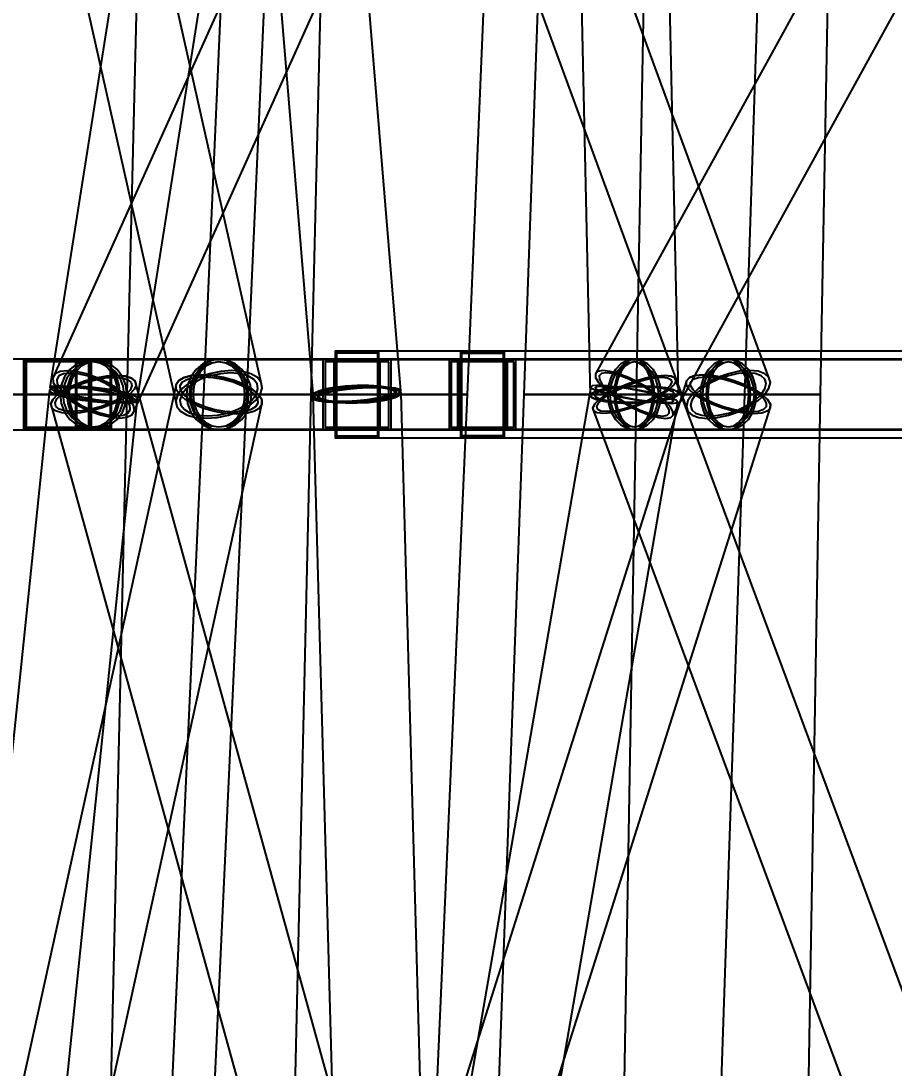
# Model space of a CAD drawing. Header units: millimetres. Extents: x -123812 to 252100, y -3000 to 639000.
# Drawn here: x -16868 to -11839, y 246119 to 252152 of the extents above; entities that cross this region are included whole.
import ezdxf

# ---------------------------------------------------------------- set-up
doc = ezdxf.new("R2010")
doc.units = ezdxf.units.MM
doc.layers.add('D-STR-DIM', color=7, linetype='Continuous', lineweight=13)
doc.layers.add('D-STR-STRC', color=7, linetype='Continuous', lineweight=25)
doc.styles.add('OpenSansCondensed-Light', font='OpenSansCondensed-Light.ttf')
doc.styles.add('TOWER_UNICODE', font='Arial Unicode.ttf')
doc.dimstyles.new('EZDXF', dxfattribs={"dimtxt": 0.25, "dimasz": 0.175, "dimexe": 0.375, "dimexo": 0.125, "dimgap": 0.1, "dimtad": 1, "dimlfac": 100, "dimzin": 12, "dimdsep": 46, "dimtxsty": 'OpenSansCondensed-Light', "dimblk": 'ARCHTICK', "dimcen": 2.5, "dimazin": 3, "dimtfac": 0.5, "dimtmove": 2, "dimatfit": 3})

# ---------------------------------------------------------------- blocks, each defined once
blk = doc.blocks.new('_ARCHTICK')
at = {"color": 0, "linetype": 'BYBLOCK', "const_width": 0.15}
blk.add_lwpolyline([(-0.5, -0.5), (0.5, 0.5)], dxfattribs=at)

msp = doc.modelspace()

# ---------------------------------------------------------------- linework, layer by layer
at = {"layer": 'D-STR-STRC'}
for points in [[(-17250.1, 274979.6), (-15185.6, 249979.6), (-15176.9, 249969.9), (-15151.6, 249962.3), (-15111.4, 249957.2), (-15059, 249955.1), (-14997.9, 249956), (-14932.4, 249959.9), (-14866.9, 249966.5), (-14805.8, 249975.5), (-14753.4, 249986.1), (-14713.2, 249997.6), (-14687.9, 250009.3), (-14679.2, 250020.4), (-16743.8, 275020.4)], [(-12754, 275039.1), (-16701.1, 250039.1), (-16692.6, 250030.2), (-16667.5, 250019.2), (-16627.6, 250006.9), (-16575.6, 249994.1), (-16515.1, 249981.7), (-16450.2, 249970.6), (-16385.2, 249961.5), (-16324.7, 249955), (-16272.7, 249951.6), (-16232.9, 249951.5), (-16207.8, 249954.6), (-16199.2, 249960.9), (-12252.1, 274960.9)], [(-14142.6, 274994.6), (-13589.3, 249994.6), (-13580.7, 249981.7), (-13555.3, 249970.1), (-13514.9, 249960.5), (-13462.3, 249953.6), (-13401.1, 249949.9), (-13335.4, 249949.5), (-13269.7, 249952.7), (-13208.4, 249959), (-13155.8, 249968.1), (-13115.5, 249979.4), (-13090.1, 249992.2), (-13081.4, 250005.4), (-13634.7, 275005.4)], [(-13312.3, 257596.5), (-16684.3, 250096.5), (-16681.6, 250068.2), (-16663.1, 250035.3), (-16630.1, 250000), (-16584.9, 249964.7), (-16530.4, 249931.8), (-16470.5, 249903.5), (-16409.2, 249881.8), (-16350.7, 249868.2), (-16299, 249863.5), (-16257.6, 249868.2), (-16229.3, 249881.8), (-16216, 249903.5), (-12844, 257403.5)], [(-15777.3, 257402.3), (-13026.6, 249902.3), (-13002.4, 249880.4), (-12964, 249866.6), (-12913.9, 249861.9), (-12855.6, 249866.6), (-12793, 249880.4), (-12730.5, 249902.3), (-12672.2, 249930.9), (-12622.2, 249964.2), (-12583.9, 250000), (-12559.8, 250035.8), (-12551.6, 250069.1), (-12559.9, 250097.7), (-15310.6, 257597.7)], [(-9437.3, 257619.4), (-13559.3, 250119.4), (-13558.1, 250097.5), (-13541.7, 250068.9), (-13511.3, 250035.7), (-13468.8, 250000), (-13417.3, 249964.3), (-13360.2, 249931.1), (-13301.4, 249902.5), (-13244.9, 249880.6), (-13194.6, 249866.9), (-13153.8, 249862.2), (-13125.5, 249866.9), (-13111.4, 249880.6), (-8989.4, 257380.6)], [(-17656.6, 257431.3), (-15970.8, 249931.3), (-15948.4, 249902.8), (-15911, 249881), (-15861, 249867.2), (-15802, 249862.6), (-15737.8, 249867.2), (-15673, 249881), (-15611.8, 249902.8), (-15558.5, 249931.3), (-15516.8, 249964.4), (-15489.3, 250000), (-15478.1, 250035.6), (-15483.9, 250068.7), (-17169.7, 257568.7)], [(-18000.3, 249796.8), (-16450.2, 249796.8), (-16400.5, 249803.7), (-16354.1, 249824), (-16314.3, 249856.3), (-16283.8, 249898.4), (-16264.6, 249947.4), (-16258.1, 250000), (-16264.6, 250052.6), (-16283.8, 250101.6), (-16314.3, 250143.7), (-16354.1, 250176), (-16400.5, 250196.3), (-16450.2, 250203.2), (-18000.3, 250203.2)], [(-17638.9, 249796.8), (-15727.3, 249796.8), (-15679, 249803.7), (-15633.9, 249824), (-15595.1, 249856.3), (-15565.4, 249898.4), (-15546.7, 249947.4), (-15540.4, 250000), (-15546.7, 250052.6), (-15565.4, 250101.6), (-15595.1, 250143.7), (-15633.9, 250176), (-15679, 250196.3), (-15727.3, 250203.2), (-17638.9, 250203.2)], [(-9385.7, 250203.2), (-13335.4, 250203.2), (-13365.5, 250196.3), (-13393.5, 250176), (-13417.5, 250143.7), (-13436, 250101.6), (-13447.6, 250052.6), (-13451.6, 250000), (-13447.6, 249947.4), (-13436, 249898.4), (-13417.5, 249856.3), (-13393.5, 249824), (-13365.5, 249803.7), (-13335.4, 249796.8), (-9385.7, 249796.8)], [(-9024.3, 250203.2), (-12793.3, 250203.2), (-12826.5, 250196.3), (-12857.4, 250176), (-12883.9, 250143.7), (-12904.3, 250101.6), (-12917.1, 250052.6), (-12921.5, 250000), (-12917.1, 249947.4), (-12904.3, 249898.4), (-12883.9, 249856.3), (-12857.4, 249824), (-12826.5, 249803.7), (-12793.3, 249796.8), (-9024.3, 249796.8)], [(-17681.6, 239943.4), (-15479.8, 249943.4), (-15481.3, 249970.7), (-15499.6, 250000), (-15533.4, 250029.3), (-15580.5, 250056.6), (-15637.5, 250080), (-15700.7, 250098), (-15765.7, 250109.3), (-15828, 250113.1), (-15883.6, 250109.3), (-15928.4, 250098), (-15959.6, 250080), (-15974.9, 250056.6), (-18176.8, 240056.6)], [(-13447.5, 240077), (-16209.7, 250077), (-16231.2, 250094.3), (-16267.7, 250105.2), (-16316.6, 250108.9), (-16374.6, 250105.2), (-16437.8, 250094.3), (-16501.8, 250077), (-16562.2, 250054.4), (-16615.1, 250028.2), (-16656.7, 250000), (-16684.2, 249971.8), (-16695.8, 249945.6), (-16690.7, 249923), (-13928.5, 239923)], [(-15717.6, 239920.7), (-12552.1, 249920.7), (-12551.5, 249943.9), (-12567.5, 249971), (-12598.8, 250000), (-12643.4, 250029), (-12698.1, 250056.1), (-12759.4, 250079.3), (-12823, 250097.1), (-12884.5, 250108.3), (-12939.9, 250112.1), (-12985.2, 250108.3), (-13017.5, 250097.1), (-13034.4, 250079.3), (-16199.9, 240079.3)], [(-9386.5, 240095), (-13101.3, 250095), (-13122.2, 250106), (-13157.7, 250109.7), (-13205.2, 250106), (-13261.6, 250095), (-13323.1, 250077.6), (-13385.3, 250054.9), (-13444.2, 250028.4), (-13495.7, 250000), (-13536.2, 249971.6), (-13563, 249945.1), (-13574.4, 249922.4), (-13569.4, 249905), (-9854.6, 239905)], [(-18782.8, 224974.5), (-16197.5, 249974.5), (-16206.1, 249985.9), (-16231.3, 249998.2), (-16271.5, 250010.7), (-16323.8, 250022.4), (-16384.8, 250032.6), (-16450.2, 250040.6), (-16515.6, 250045.8), (-16576.5, 250047.9), (-16628.8, 250046.7), (-16669, 250042.3), (-16694.2, 250035.1), (-16702.9, 250025.5), (-19288.1, 225025.5)], [(-17415.5, 224957.2), (-13085.1, 249957.2), (-13093.6, 249966.2), (-13118.6, 249977.5), (-13158.4, 249990.3), (-13210.2, 250003.8), (-13270.6, 250017.1), (-13335.4, 250029.1), (-13400.2, 250039.2), (-13460.5, 250046.6), (-13512.4, 250050.9), (-13552.2, 250051.6), (-13577.2, 250048.9), (-13585.7, 250042.8), (-17916.2, 225042.8)], [(-13985.3, 225006.8), (-14678.5, 250006.8), (-14687.1, 250019.8), (-14712.5, 250031.4), (-14752.9, 250040.9), (-14805.4, 250047.7), (-14866.7, 250051.1), (-14932.4, 250051.1), (-14998.1, 250047.6), (-15059.4, 250040.9), (-15111.9, 250031.4), (-15152.3, 250019.7), (-15177.7, 250006.7), (-15186.3, 249993.2), (-14493.1, 224993.2)]]:
    msp.add_lwpolyline(points, dxfattribs=at)
for points in [[(-17086, 250000), (-15814.3, 250000), (-15483.6, 257500), (-16735.5, 257500)], [(-16258.6, 250000), (-15196.1, 250000), (-15013.4, 257500), (-16074.4, 257500)], [(-15568.2, 250000), (-14296.6, 250000), (-13980.4, 257500), (-15232.3, 257500)], [(-13971.2, 250000), (-12699.5, 250000), (-12452.2, 257500), (-13704.1, 257500)], [(-13324.5, 250000), (-12262.1, 250000), (-12123.5, 257500), (-13184.5, 257500)], [(-15057.4, 249750), (-5244.4, 249750), (-5244.4, 250250), (-15057.4, 250250)], [(-14807.4, 250250), (-15057.4, 250250), (-15057.4, 249750), (-14807.4, 249750)], [(-14813.4, 250238), (-15051.4, 250238), (-15051.4, 249762), (-14813.4, 249762)], [(-14334.6, 249750), (-5244.4, 249750), (-5244.4, 250250), (-14334.6, 250250)], [(-14334.6, 250250), (-14084.6, 250250), (-14084.6, 249750), (-14334.6, 249750)], [(-14328.6, 250238), (-14090.6, 250238), (-14090.6, 249762), (-14328.6, 249762)], [(-16853.5, 249800), (-14736.5, 249800), (-14736.5, 250200), (-16853.5, 250200)], [(-16461.6, 250200), (-16853.5, 250200), (-16853.5, 249800), (-16461.6, 249800)], [(-16849.5, 249800), (-14017.6, 249800), (-14017.6, 250200), (-16849.5, 250200)], [(-16465.5, 250200), (-16849.5, 250200), (-16849.5, 249800), (-16465.5, 249800)], [(-16473.3, 250188), (-16841.7, 250188), (-16841.7, 249812), (-16473.3, 249812)], [(-16477, 250188), (-16838, 250188), (-16838, 249812), (-16477, 249812)], [(-16642.3, 250000), (-16635.7, 249947.4), (-16616.5, 249898.4), (-16586, 249856.3), (-16546.2, 249824), (-16499.9, 249803.7), (-16450.2, 249796.8), (-16400.5, 249803.7), (-16354.1, 249824), (-16314.3, 249856.3), (-16283.8, 249898.4), (-16264.6, 249947.4), (-16258.1, 250000), (-16264.6, 250052.6), (-16283.8, 250101.6), (-16314.3, 250143.7), (-16354.1, 250176), (-16400.5, 250196.3), (-16450.2, 250203.2), (-16499.9, 250196.3), (-16546.2, 250176), (-16586, 250143.7), (-16616.5, 250101.6), (-16635.7, 250052.6)], [(-16627.1, 250000), (-16621.1, 249951.5), (-16603.4, 249906.4), (-16575.3, 249867.6), (-16538.7, 249837.9), (-16496, 249819.2), (-16450.2, 249812.8), (-16404.4, 249819.2), (-16361.7, 249837.9), (-16325, 249867.6), (-16296.9, 249906.4), (-16279.2, 249951.5), (-16273.2, 250000), (-16279.2, 250048.5), (-16296.9, 250093.6), (-16325, 250132.4), (-16361.7, 250162.1), (-16404.4, 250180.8), (-16450.2, 250187.2), (-16496, 250180.8), (-16538.7, 250162.1), (-16575.3, 250132.4), (-16603.4, 250093.6), (-16621.1, 250048.5)], [(-16603.6, 250000), (-16598.4, 249947.4), (-16583.1, 249898.4), (-16558.7, 249856.3), (-16526.9, 249824), (-16489.9, 249803.7), (-16450.2, 249796.8), (-13335.4, 249796.8), (-13295.7, 249803.7), (-13258.7, 249824), (-13226.9, 249856.3), (-13202.5, 249898.4), (-13187.2, 249947.4), (-13181.9, 250000), (-13187.2, 250052.6), (-13202.5, 250101.6), (-13226.9, 250143.7), (-13258.7, 250176), (-13295.7, 250196.3), (-13335.4, 250203.2), (-16450.2, 250203.2), (-16489.9, 250196.3), (-16526.9, 250176), (-16558.7, 250143.7), (-16583.1, 250101.6), (-16598.4, 250052.6)], [(-16603.6, 250000), (-16598.4, 249947.4), (-16583.1, 249898.4), (-16558.7, 249856.3), (-16526.9, 249824), (-16489.9, 249803.7), (-16450.2, 249796.8), (-16410.5, 249803.7), (-16373.4, 249824), (-16341.7, 249856.3), (-16317.3, 249898.4), (-16302, 249947.4), (-16296.7, 250000), (-16302, 250052.6), (-16317.3, 250101.6), (-16341.7, 250143.7), (-16373.4, 250176), (-16410.5, 250196.3), (-16450.2, 250203.2), (-16489.9, 250196.3), (-16526.9, 250176), (-16558.7, 250143.7), (-16583.1, 250101.6), (-16598.4, 250052.6)], [(-16591.5, 250000), (-16586.7, 249951.5), (-16572.6, 249906.4), (-16550.1, 249867.6), (-16520.9, 249837.9), (-16486.8, 249819.2), (-16450.2, 249812.8), (-16413.6, 249819.2), (-16379.5, 249837.9), (-16350.2, 249867.6), (-16327.7, 249906.4), (-16313.6, 249951.5), (-16308.8, 250000), (-16313.6, 250048.5), (-16327.7, 250093.6), (-16350.2, 250132.4), (-16379.5, 250162.1), (-16413.6, 250180.8), (-16450.2, 250187.2), (-16486.8, 250180.8), (-16520.9, 250162.1), (-16550.1, 250132.4), (-16572.6, 250093.6), (-16586.7, 250048.5)], [(-16554, 249800), (-8388.4, 249800), (-8388.4, 250200), (-16554, 250200)], [(-16346.3, 250200), (-16554, 250200), (-16554, 249800), (-16346.3, 249800)], [(-16352.6, 250188), (-16547.8, 250188), (-16547.8, 249812), (-16352.6, 249812)], [(-15914.3, 250000), (-15907.9, 249947.4), (-15889.3, 249898.4), (-15859.6, 249856.3), (-15820.8, 249824), (-15775.7, 249803.7), (-15727.3, 249796.8), (-15679, 249803.7), (-15633.9, 249824), (-15595.1, 249856.3), (-15565.4, 249898.4), (-15546.7, 249947.4), (-15540.4, 250000), (-15546.7, 250052.6), (-15565.4, 250101.6), (-15595.1, 250143.7), (-15633.9, 250176), (-15679, 250196.3), (-15727.3, 250203.2), (-15775.7, 250196.3), (-15820.8, 250176), (-15859.6, 250143.7), (-15889.3, 250101.6), (-15907.9, 250052.6)], [(-15899.6, 250000), (-15893.7, 249951.5), (-15876.5, 249906.4), (-15849.1, 249867.6), (-15813.5, 249837.9), (-15771.9, 249819.2), (-15727.3, 249812.8), (-15682.8, 249819.2), (-15641.2, 249837.9), (-15605.5, 249867.6), (-15578.2, 249906.4), (-15561, 249951.5), (-15555.1, 250000), (-15561, 250048.5), (-15578.2, 250093.6), (-15605.5, 250132.4), (-15641.2, 250162.1), (-15682.8, 250180.8), (-15727.3, 250187.2), (-15771.9, 250180.8), (-15813.5, 250162.1), (-15849.1, 250132.4), (-15876.5, 250093.6), (-15893.7, 250048.5)], [(-15889.7, 250000), (-15884.2, 249947.4), (-15868, 249898.4), (-15842.2, 249856.3), (-15808.5, 249824), (-15769.4, 249803.7), (-15727.3, 249796.8), (-12793.3, 249796.8), (-12751.2, 249803.7), (-12712.1, 249824), (-12678.4, 249856.3), (-12652.6, 249898.4), (-12636.4, 249947.4), (-12630.9, 250000), (-12636.4, 250052.6), (-12652.6, 250101.6), (-12678.4, 250143.7), (-12712.1, 250176), (-12751.2, 250196.3), (-12793.3, 250203.2), (-15727.3, 250203.2), (-15769.4, 250196.3), (-15808.5, 250176), (-15842.2, 250143.7), (-15868, 250101.6), (-15884.2, 250052.6)], [(-15889.7, 250000), (-15884.2, 249947.4), (-15868, 249898.4), (-15842.2, 249856.3), (-15808.5, 249824), (-15769.4, 249803.7), (-15727.3, 249796.8), (-15685.3, 249803.7), (-15646.1, 249824), (-15612.5, 249856.3), (-15586.7, 249898.4), (-15570.5, 249947.4), (-15565, 250000), (-15570.5, 250052.6), (-15586.7, 250101.6), (-15612.5, 250143.7), (-15646.1, 250176), (-15685.3, 250196.3), (-15727.3, 250203.2), (-15769.4, 250196.3), (-15808.5, 250176), (-15842.2, 250143.7), (-15868, 250101.6), (-15884.2, 250052.6)], [(-15877, 250000), (-15871.9, 249951.5), (-15856.9, 249906.4), (-15833.1, 249867.6), (-15802.2, 249837.9), (-15766.1, 249819.2), (-15727.3, 249812.8), (-15688.6, 249819.2), (-15652.5, 249837.9), (-15621.6, 249867.6), (-15597.8, 249906.4), (-15582.8, 249951.5), (-15577.7, 250000), (-15582.8, 250048.5), (-15597.8, 250093.6), (-15621.6, 250132.4), (-15652.5, 250162.1), (-15688.6, 250180.8), (-15727.3, 250187.2), (-15766.1, 250180.8), (-15802.2, 250162.1), (-15833.1, 250132.4), (-15856.9, 250093.6), (-15871.9, 250048.5)], [(-14736.5, 250200), (-15128.3, 250200), (-15128.3, 249800), (-14736.5, 249800)], [(-14748.2, 250188), (-15116.6, 250188), (-15116.6, 249812), (-14748.2, 249812)], [(-15065.1, 249800), (-8359.6, 249800), (-8359.6, 250200), (-15065.1, 250200)], [(-14799.7, 250200), (-15065.1, 250200), (-15065.1, 249800), (-14799.7, 249800)], [(-14807.7, 250188), (-15057.1, 250188), (-15057.1, 249812), (-14807.7, 249812)], [(-14017.6, 250200), (-14401.6, 250200), (-14401.6, 249800), (-14017.6, 249800)], [(-14029.1, 250188), (-14390.1, 250188), (-14390.1, 249812), (-14029.1, 249812)], [(-14354.1, 249800), (-8020.8, 249800), (-8020.8, 250200), (-14354.1, 250200)], [(-14065.1, 250200), (-14354.1, 250200), (-14354.1, 249800), (-14065.1, 249800)], [(-14073.7, 250188), (-14345.4, 250188), (-14345.4, 249812), (-14073.7, 249812)], [(-13488.8, 250000), (-13483.6, 249947.4), (-13468.3, 249898.4), (-13443.9, 249856.3), (-13412.1, 249824), (-13375.1, 249803.7), (-13335.4, 249796.8), (-13295.7, 249803.7), (-13258.7, 249824), (-13226.9, 249856.3), (-13202.5, 249898.4), (-13187.2, 249947.4), (-13181.9, 250000), (-13187.2, 250052.6), (-13202.5, 250101.6), (-13226.9, 250143.7), (-13258.7, 250176), (-13295.7, 250196.3), (-13335.4, 250203.2), (-13375.1, 250196.3), (-13412.1, 250176), (-13443.9, 250143.7), (-13468.3, 250101.6), (-13483.6, 250052.6)], [(-13476.7, 250000), (-13471.9, 249951.5), (-13457.8, 249906.4), (-13435.3, 249867.6), (-13406.1, 249837.9), (-13372, 249819.2), (-13335.4, 249812.8), (-13298.8, 249819.2), (-13264.7, 249837.9), (-13235.4, 249867.6), (-13213, 249906.4), (-13198.8, 249951.5), (-13194, 250000), (-13198.8, 250048.5), (-13213, 250093.6), (-13235.4, 250132.4), (-13264.7, 250162.1), (-13298.8, 250180.8), (-13335.4, 250187.2), (-13372, 250180.8), (-13406.1, 250162.1), (-13435.3, 250132.4), (-13457.8, 250093.6), (-13471.9, 250048.5)], [(-13451.6, 250000), (-13447.6, 249947.4), (-13436, 249898.4), (-13417.5, 249856.3), (-13393.5, 249824), (-13365.5, 249803.7), (-13335.4, 249796.8), (-13305.3, 249803.7), (-13277.3, 249824), (-13253.2, 249856.3), (-13234.7, 249898.4), (-13223.1, 249947.4), (-13219.2, 250000), (-13223.1, 250052.6), (-13234.7, 250101.6), (-13253.2, 250143.7), (-13277.3, 250176), (-13305.3, 250196.3), (-13335.4, 250203.2), (-13365.5, 250196.3), (-13393.5, 250176), (-13417.5, 250143.7), (-13436, 250101.6), (-13447.6, 250052.6)], [(-13442.4, 250000), (-13438.8, 249951.5), (-13428.1, 249906.4), (-13411.1, 249867.6), (-13388.9, 249837.9), (-13363.1, 249819.2), (-13335.4, 249812.8), (-13307.7, 249819.2), (-13281.9, 249837.9), (-13259.7, 249867.6), (-13242.7, 249906.4), (-13232, 249951.5), (-13228.3, 250000), (-13232, 250048.5), (-13242.7, 250093.6), (-13259.7, 250132.4), (-13281.9, 250162.1), (-13307.7, 250180.8), (-13335.4, 250187.2), (-13363.1, 250180.8), (-13388.9, 250162.1), (-13411.1, 250132.4), (-13428.1, 250093.6), (-13438.8, 250048.5)], [(-12955.7, 250000), (-12950.1, 249947.4), (-12933.9, 249898.4), (-12908.1, 249856.3), (-12874.5, 249824), (-12835.3, 249803.7), (-12793.3, 249796.8), (-12751.2, 249803.7), (-12712.1, 249824), (-12678.4, 249856.3), (-12652.6, 249898.4), (-12636.4, 249947.4), (-12630.9, 250000), (-12636.4, 250052.6), (-12652.6, 250101.6), (-12678.4, 250143.7), (-12712.1, 250176), (-12751.2, 250196.3), (-12793.3, 250203.2), (-12835.3, 250196.3), (-12874.5, 250176), (-12908.1, 250143.7), (-12933.9, 250101.6), (-12950.1, 250052.6)], [(-12942.9, 250000), (-12937.8, 249951.5), (-12922.8, 249906.4), (-12899.1, 249867.6), (-12868.1, 249837.9), (-12832, 249819.2), (-12793.3, 249812.8), (-12754.5, 249819.2), (-12718.5, 249837.9), (-12687.5, 249867.6), (-12663.7, 249906.4), (-12648.7, 249951.5), (-12643.7, 250000), (-12648.7, 250048.5), (-12663.7, 250093.6), (-12687.5, 250132.4), (-12718.5, 250162.1), (-12754.5, 250180.8), (-12793.3, 250187.2), (-12832, 250180.8), (-12868.1, 250162.1), (-12899.1, 250132.4), (-12922.8, 250093.6), (-12937.8, 250048.5)], [(-12921.5, 250000), (-12917.1, 249947.4), (-12904.3, 249898.4), (-12883.9, 249856.3), (-12857.4, 249824), (-12826.5, 249803.7), (-12793.3, 249796.8), (-12760.1, 249803.7), (-12729.1, 249824), (-12702.6, 249856.3), (-12682.2, 249898.4), (-12669.4, 249947.4), (-12665, 250000), (-12669.4, 250052.6), (-12682.2, 250101.6), (-12702.6, 250143.7), (-12729.1, 250176), (-12760.1, 250196.3), (-12793.3, 250203.2), (-12826.5, 250196.3), (-12857.4, 250176), (-12883.9, 250143.7), (-12904.3, 250101.6), (-12917.1, 250052.6)], [(-12911.4, 250000), (-12907.4, 249951.5), (-12895.6, 249906.4), (-12876.8, 249867.6), (-12852.3, 249837.9), (-12823.8, 249819.2), (-12793.3, 249812.8), (-12762.7, 249819.2), (-12734.2, 249837.9), (-12709.7, 249867.6), (-12690.9, 249906.4), (-12679.1, 249951.5), (-12675.1, 250000), (-12679.1, 250048.5), (-12690.9, 250093.6), (-12709.7, 250132.4), (-12734.2, 250162.1), (-12762.7, 250180.8), (-12793.3, 250187.2), (-12823.8, 250180.8), (-12852.3, 250162.1), (-12876.8, 250132.4), (-12895.6, 250093.6), (-12907.4, 250048.5)], [(-16243.6, 250000), (-16285.3, 249971.8), (-16338.1, 249945.6), (-16398.6, 249923), (-16462.6, 249905.7), (-16525.7, 249894.8), (-16583.8, 249891.1), (-16632.7, 249894.8), (-16669.1, 249905.7), (-16690.7, 249923), (-16695.8, 249945.6), (-16684.2, 249971.8), (-16656.7, 250000), (-16615.1, 250028.2), (-16562.2, 250054.4), (-16501.8, 250077), (-16437.8, 250094.3), (-16374.6, 250105.2), (-16316.6, 250108.9), (-16267.7, 250105.2), (-16231.2, 250094.3), (-16209.7, 250077), (-16204.5, 250054.4), (-16216.1, 250028.2)], [(-16630.1, 250000), (-16584.9, 249964.7), (-16530.4, 249931.8), (-16470.5, 249903.5), (-16409.2, 249881.8), (-16350.7, 249868.2), (-16299, 249863.5), (-16257.6, 249868.2), (-16229.3, 249881.8), (-16216, 249903.5), (-16218.7, 249931.8), (-16237.2, 249964.7), (-16270.2, 250000), (-16315.5, 250035.3), (-16369.9, 250068.2), (-16429.8, 250096.5), (-16491.1, 250118.2), (-16549.6, 250131.8), (-16601.3, 250136.5), (-16642.8, 250131.8), (-16671.1, 250118.2), (-16684.3, 250096.5), (-16681.6, 250068.2), (-16663.1, 250035.3)], [(-16264, 250000), (-16301.5, 249974.6), (-16349.1, 249950.9), (-16403.7, 249930.6), (-16461.4, 249915), (-16518.3, 249905.2), (-16570.6, 249901.8), (-16614.7, 249905.2), (-16647.6, 249915), (-16667, 249930.6), (-16671.6, 249950.9), (-16661.2, 249974.6), (-16636.4, 250000), (-16598.9, 250025.4), (-16551.2, 250049.1), (-16496.7, 250069.4), (-16439, 250085), (-16382, 250094.8), (-16329.7, 250098.2), (-16285.7, 250094.8), (-16252.8, 250085), (-16233.3, 250069.4), (-16228.7, 250049.1), (-16239.1, 250025.4)], [(-16612.4, 250000), (-16571.6, 249968.2), (-16522.5, 249938.5), (-16468.5, 249913), (-16413.3, 249893.4), (-16360.5, 249881.1), (-16313.9, 249877), (-16276.5, 249881.1), (-16251, 249893.4), (-16239.1, 249913), (-16241.5, 249938.5), (-16258.2, 249968.2), (-16287.9, 250000), (-16328.7, 250031.8), (-16377.8, 250061.5), (-16431.8, 250087), (-16487.1, 250106.6), (-16539.8, 250118.9), (-16586.5, 250123), (-16623.8, 250118.9), (-16649.3, 250106.6), (-16661.3, 250087), (-16658.8, 250061.5), (-16642.2, 250031.8)], [(-15965.3, 250000), (-15976.5, 249964.4), (-15970.8, 249931.3), (-15948.4, 249902.8), (-15911, 249881), (-15861, 249867.2), (-15802, 249862.6), (-15737.8, 249867.2), (-15673, 249881), (-15611.8, 249902.8), (-15558.5, 249931.3), (-15516.8, 249964.4), (-15489.3, 250000), (-15478.1, 250035.6), (-15483.9, 250068.7), (-15506.3, 250097.2), (-15543.7, 250119), (-15593.7, 250132.8), (-15652.7, 250137.4), (-15716.9, 250132.8), (-15781.7, 250119), (-15842.9, 250097.2), (-15896.2, 250068.7), (-15937.9, 250035.6)], [(-15499.6, 250000), (-15481.3, 249970.7), (-15479.8, 249943.4), (-15495.1, 249920), (-15526.3, 249902), (-15571.1, 249890.7), (-15626.7, 249886.9), (-15689, 249890.7), (-15754, 249902), (-15817.2, 249920), (-15874.2, 249943.4), (-15921.3, 249970.7), (-15955.1, 250000), (-15973.4, 250029.3), (-15974.9, 250056.6), (-15959.6, 250080), (-15928.4, 250098), (-15883.6, 250109.3), (-15828, 250113.1), (-15765.7, 250109.3), (-15700.7, 250098), (-15637.5, 250080), (-15580.5, 250056.6), (-15533.4, 250029.3)], [(-15941.9, 250000), (-15952, 249967.9), (-15946.8, 249938), (-15926.6, 249912.4), (-15892.9, 249892.7), (-15847.9, 249880.3), (-15794.6, 249876.1), (-15736.8, 249880.3), (-15678.3, 249892.7), (-15623.2, 249912.4), (-15575.2, 249938), (-15537.5, 249967.9), (-15512.8, 250000), (-15502.7, 250032.1), (-15507.9, 250062), (-15528.1, 250087.6), (-15561.8, 250107.3), (-15606.8, 250119.7), (-15660.1, 250123.9), (-15717.9, 250119.7), (-15776.4, 250107.3), (-15831.5, 250087.6), (-15879.5, 250062), (-15917.2, 250032.1)], [(-15522, 250000), (-15505.5, 249973.6), (-15504.1, 249949), (-15518, 249927.9), (-15546.1, 249911.7), (-15586.5, 249901.5), (-15636.6, 249898), (-15692.8, 249901.5), (-15751.4, 249911.7), (-15808.4, 249927.9), (-15859.8, 249949), (-15902.2, 249973.6), (-15932.7, 250000), (-15949.2, 250026.4), (-15950.6, 250051), (-15936.7, 250072.1), (-15908.6, 250088.3), (-15868.2, 250098.5), (-15818.1, 250102), (-15761.9, 250098.5), (-15703.3, 250088.3), (-15646.3, 250072.1), (-15594.9, 250051), (-15552.5, 250026.4)], [(-13175.1, 250000), (-13226.6, 249971.6), (-13285.4, 249945.1), (-13347.7, 249922.4), (-13409.1, 249905), (-13465.6, 249894), (-13513.1, 249890.3), (-13548.5, 249894), (-13569.4, 249905), (-13574.4, 249922.4), (-13563, 249945.1), (-13536.2, 249971.6), (-13495.7, 250000), (-13444.2, 250028.4), (-13385.3, 250054.9), (-13323.1, 250077.6), (-13261.6, 250095), (-13205.2, 250106), (-13157.7, 250109.7), (-13122.2, 250106), (-13101.3, 250095), (-13096.4, 250077.6), (-13107.7, 250054.9), (-13134.6, 250028.4)], [(-13468.8, 250000), (-13417.3, 249964.3), (-13360.2, 249931.1), (-13301.4, 249902.5), (-13244.9, 249880.6), (-13194.6, 249866.9), (-13153.8, 249862.2), (-13125.5, 249866.9), (-13111.4, 249880.6), (-13112.6, 249902.5), (-13129, 249931.1), (-13159.5, 249964.3), (-13201.9, 250000), (-13253.4, 250035.7), (-13310.6, 250068.9), (-13369.4, 250097.5), (-13425.9, 250119.4), (-13476.2, 250133.1), (-13516.9, 250137.8), (-13545.3, 250133.1), (-13559.3, 250119.4), (-13558.1, 250097.5), (-13541.7, 250068.9), (-13511.3, 250035.7)], [(-13190.9, 250000), (-13237.3, 249974.4), (-13290.3, 249950.5), (-13346.5, 249930.1), (-13401.9, 249914.3), (-13452.7, 249904.5), (-13495.6, 249901.1), (-13527.5, 249904.5), (-13546.4, 249914.3), (-13550.9, 249930.1), (-13540.6, 249950.5), (-13516.4, 249974.4), (-13479.9, 250000), (-13433.5, 250025.6), (-13380.4, 250049.5), (-13324.3, 250069.9), (-13268.9, 250085.7), (-13218, 250095.5), (-13175.2, 250098.9), (-13143.2, 250095.5), (-13124.4, 250085.7), (-13119.9, 250069.9), (-13130.1, 250049.5), (-13154.3, 250025.6)], [(-13455.7, 250000), (-13409.2, 249967.8), (-13357.8, 249937.9), (-13304.7, 249912.1), (-13253.8, 249892.4), (-13208.4, 249880), (-13171.7, 249875.7), (-13146.1, 249880), (-13133.5, 249892.4), (-13134.6, 249912.1), (-13149.3, 249937.9), (-13176.8, 249967.8), (-13215.1, 250000), (-13261.5, 250032.2), (-13313, 250062.1), (-13366, 250087.9), (-13417, 250107.6), (-13462.3, 250120), (-13499, 250124.3), (-13524.6, 250120), (-13537.3, 250107.6), (-13536.2, 250087.9), (-13521.4, 250062.1), (-13494, 250032.2)], [(-12598.8, 250000), (-12567.5, 249971), (-12551.5, 249943.9), (-12552.1, 249920.7), (-12569.1, 249902.9), (-12601.3, 249891.7), (-12646.7, 249887.9), (-12702, 249891.7), (-12763.5, 249902.9), (-12827.1, 249920.7), (-12888.4, 249943.9), (-12943.2, 249971), (-12987.7, 250000), (-13019.1, 250029), (-13035, 250056.1), (-13034.4, 250079.3), (-13017.5, 250097.1), (-12985.2, 250108.3), (-12939.9, 250112.1), (-12884.5, 250108.3), (-12823, 250097.1), (-12759.4, 250079.3), (-12698.1, 250056.1), (-12643.4, 250029)], [(-13002.7, 250000), (-13026.8, 249964.2), (-13034.9, 249930.9), (-13026.6, 249902.3), (-13002.4, 249880.4), (-12964, 249866.6), (-12913.9, 249861.9), (-12855.6, 249866.6), (-12793, 249880.4), (-12730.5, 249902.3), (-12672.2, 249930.9), (-12622.2, 249964.2), (-12583.9, 250000), (-12559.8, 250035.8), (-12551.6, 250069.1), (-12559.9, 250097.7), (-12584.1, 250119.6), (-12622.5, 250133.4), (-12672.6, 250138.1), (-12730.9, 250133.4), (-12793.5, 250119.6), (-12856, 250097.7), (-12914.3, 250069.1), (-12964.3, 250035.8)], [(-12617.9, 250000), (-12589.7, 249973.8), (-12575.3, 249949.4), (-12575.8, 249928.5), (-12591.1, 249912.4), (-12620.2, 249902.3), (-12661.1, 249898.9), (-12711, 249902.3), (-12766.5, 249912.4), (-12823.8, 249928.5), (-12879, 249949.4), (-12928.4, 249973.8), (-12968.6, 250000), (-12996.8, 250026.2), (-13011.2, 250050.6), (-13010.7, 250071.5), (-12995.4, 250087.6), (-12966.3, 250097.7), (-12925.4, 250101.1), (-12875.5, 250097.7), (-12820.1, 250087.6), (-12762.7, 250071.5), (-12707.5, 250050.6), (-12658.1, 250026.2)], [(-12982.1, 250000), (-13003.8, 249967.8), (-13011.1, 249937.7), (-13003.7, 249911.9), (-12981.8, 249892.1), (-12947.2, 249879.7), (-12902, 249875.5), (-12849.4, 249879.7), (-12793, 249892.1), (-12736.7, 249911.9), (-12684.1, 249937.7), (-12639, 249967.8), (-12604.5, 250000), (-12582.7, 250032.2), (-12575.4, 250062.3), (-12582.9, 250088.1), (-12604.7, 250107.9), (-12639.3, 250120.3), (-12684.5, 250124.5), (-12737.1, 250120.3), (-12793.5, 250107.9), (-12849.9, 250088.1), (-12902.4, 250062.3), (-12947.5, 250032.2)], [(-16450.2, 250040.6), (-16515.6, 250045.8), (-16576.5, 250047.9), (-16628.8, 250046.7), (-16669, 250042.3), (-16694.2, 250035.1), (-16702.9, 250025.5), (-16694.2, 250014.1), (-16669, 250001.8), (-16628.8, 249989.3), (-16576.5, 249977.6), (-16515.6, 249967.4), (-16450.2, 249959.4), (-16384.8, 249954.2), (-16323.8, 249952.1), (-16271.5, 249953.3), (-16231.3, 249957.7), (-16206.1, 249964.9), (-16197.5, 249974.5), (-16206.1, 249985.9), (-16231.3, 249998.2), (-16271.5, 250010.7), (-16323.8, 250022.4), (-16384.8, 250032.6)], [(-16450.2, 250029.4), (-16515.1, 250038.5), (-16575.6, 250045), (-16627.6, 250048.4), (-16667.5, 250048.5), (-16692.6, 250045.4), (-16701.1, 250039.1), (-16692.6, 250030.2), (-16667.5, 250019.2), (-16627.6, 250006.9), (-16575.6, 249994.1), (-16515.1, 249981.7), (-16450.2, 249970.6), (-16385.2, 249961.5), (-16324.7, 249955), (-16272.7, 249951.6), (-16232.9, 249951.5), (-16207.8, 249954.6), (-16199.2, 249960.9), (-16207.8, 249969.8), (-16232.9, 249980.8), (-16272.7, 249993.1), (-16324.7, 250005.9), (-16385.2, 250018.3)], [(-16450.2, 250036.6), (-16509.1, 250041.3), (-16564.1, 250043.2), (-16611.3, 250042.1), (-16647.5, 250038.2), (-16670.2, 250031.6), (-16678, 250023), (-16670.2, 250012.7), (-16647.5, 250001.6), (-16611.3, 249990.4), (-16564.1, 249979.8), (-16509.1, 249970.6), (-16450.2, 249963.4), (-16391.2, 249958.7), (-16336.3, 249956.8), (-16289.1, 249957.9), (-16252.9, 249961.8), (-16230.1, 249968.4), (-16222.4, 249977), (-16230.1, 249987.3), (-16252.9, 249998.4), (-16289.1, 250009.6), (-16336.3, 250020.2), (-16391.2, 250029.4)], [(-16450.2, 250026.5), (-16508.7, 250034.7), (-16563.3, 250040.6), (-16610.1, 250043.6), (-16646.1, 250043.8), (-16668.7, 250040.9), (-16676.4, 250035.2), (-16668.7, 250027.2), (-16646.1, 250017.3), (-16610.1, 250006.2), (-16563.3, 249994.7), (-16508.7, 249983.5), (-16450.2, 249973.5), (-16391.6, 249965.3), (-16337.1, 249959.4), (-16290.2, 249956.4), (-16254.2, 249956.2), (-16231.6, 249959.1), (-16223.9, 249964.8), (-16231.6, 249972.8), (-16254.2, 249982.7), (-16290.2, 249993.8), (-16337.1, 250005.3), (-16391.6, 250016.5)], [(-14932.4, 249948.9), (-14998.1, 249948.9), (-15059.4, 249952.3), (-15111.9, 249959.1), (-15152.3, 249968.6), (-15177.7, 249980.2), (-15186.3, 249993.2), (-15177.7, 250006.7), (-15152.3, 250019.7), (-15111.9, 250031.4), (-15059.4, 250040.9), (-14998.1, 250047.6), (-14932.4, 250051.1), (-14866.7, 250051.1), (-14805.4, 250047.7), (-14752.9, 250040.9), (-14712.5, 250031.4), (-14687.1, 250019.8), (-14678.5, 250006.8), (-14687.1, 249993.3), (-14712.5, 249980.3), (-14752.9, 249968.6), (-14805.4, 249959.1), (-14866.7, 249952.4)], [(-14932.4, 249959.9), (-14997.9, 249956), (-15059, 249955.1), (-15111.4, 249957.2), (-15151.6, 249962.3), (-15176.9, 249969.9), (-15185.6, 249979.6), (-15176.9, 249990.7), (-15151.6, 250002.4), (-15111.4, 250013.9), (-15059, 250024.5), (-14997.9, 250033.5), (-14932.4, 250040.1), (-14866.9, 250044), (-14805.8, 250044.9), (-14753.4, 250042.8), (-14713.2, 250037.7), (-14687.9, 250030.1), (-14679.2, 250020.4), (-14687.9, 250009.3), (-14713.2, 249997.6), (-14753.4, 249986.1), (-14805.8, 249975.5), (-14866.9, 249966.5)], [(-14932.4, 249953.9), (-14991.6, 249953.9), (-15046.9, 249957), (-15094.3, 249963.1), (-15130.6, 249971.7), (-15153.5, 249982.2), (-15161.3, 249993.9), (-15153.5, 250006), (-15130.6, 250017.8), (-15094.3, 250028.3), (-15046.9, 250036.9), (-14991.6, 250043), (-14932.4, 250046.1), (-14873.2, 250046.1), (-14817.9, 250043), (-14770.5, 250036.9), (-14734.2, 250028.3), (-14711.3, 250017.8), (-14703.5, 250006.1), (-14711.3, 249994), (-14734.2, 249982.2), (-14770.5, 249971.7), (-14817.9, 249963.1), (-14873.2, 249957)], [(-14932.4, 249963.8), (-14991.5, 249960.3), (-15046.5, 249959.5), (-15093.8, 249961.4), (-15130.1, 249966), (-15152.9, 249972.9), (-15160.6, 249981.6), (-15152.9, 249991.6), (-15130.1, 250002.2), (-15093.8, 250012.6), (-15046.5, 250022.1), (-14991.5, 250030.2), (-14932.4, 250036.2), (-14873.3, 250039.7), (-14818.3, 250040.5), (-14771, 250038.6), (-14734.7, 250034), (-14711.9, 250027.1), (-14704.2, 250018.4), (-14711.9, 250008.4), (-14734.7, 249997.8), (-14771, 249987.4), (-14818.3, 249977.9), (-14873.3, 249969.8)], [(-13335.4, 249949.5), (-13401.1, 249949.9), (-13462.3, 249953.6), (-13514.9, 249960.5), (-13555.3, 249970.1), (-13580.7, 249981.7), (-13589.3, 249994.6), (-13580.7, 250007.8), (-13555.3, 250020.6), (-13514.9, 250031.9), (-13462.3, 250041), (-13401.1, 250047.3), (-13335.4, 250050.5), (-13269.7, 250050.1), (-13208.4, 250046.4), (-13155.8, 250039.5), (-13115.5, 250029.9), (-13090.1, 250018.3), (-13081.4, 250005.4), (-13090.1, 249992.2), (-13115.5, 249979.4), (-13155.8, 249968.1), (-13208.4, 249959), (-13269.7, 249952.7)], [(-13335.4, 250029.1), (-13400.2, 250039.2), (-13460.5, 250046.6), (-13512.4, 250050.9), (-13552.2, 250051.6), (-13577.2, 250048.9), (-13585.7, 250042.8), (-13577.2, 250033.8), (-13552.2, 250022.5), (-13512.4, 250009.7), (-13460.5, 249996.2), (-13400.2, 249982.9), (-13335.4, 249970.9), (-13270.6, 249960.8), (-13210.2, 249953.4), (-13158.4, 249949.1), (-13118.6, 249948.4), (-13093.6, 249951.1), (-13085.1, 249957.2), (-13093.6, 249966.2), (-13118.6, 249977.5), (-13158.4, 249990.3), (-13210.2, 250003.8), (-13270.6, 250017.1)], [(-13335.4, 249954.5), (-13394.6, 249954.8), (-13449.9, 249958.2), (-13497.3, 249964.4), (-13533.7, 249973), (-13556.5, 249983.5), (-13564.3, 249995.1), (-13556.5, 250007.1), (-13533.7, 250018.5), (-13497.3, 250028.7), (-13449.9, 250037), (-13394.6, 250042.7), (-13335.4, 250045.5), (-13276.1, 250045.2), (-13220.9, 250041.8), (-13173.5, 250035.6), (-13137.1, 250027), (-13114.2, 250016.5), (-13106.4, 250004.9), (-13114.2, 249992.9), (-13137.1, 249981.5), (-13173.5, 249971.3), (-13220.9, 249963), (-13276.1, 249957.3)], [(-13335.4, 250026.3), (-13393.8, 250035.4), (-13448.2, 250042), (-13495, 250045.9), (-13530.8, 250046.5), (-13553.4, 250044.1), (-13561.1, 250038.6), (-13553.4, 250030.5), (-13530.8, 250020.3), (-13495, 250008.7), (-13448.2, 249996.5), (-13393.8, 249984.6), (-13335.4, 249973.7), (-13277, 249964.6), (-13222.5, 249958), (-13175.8, 249954.1), (-13139.9, 249953.5), (-13117.4, 249955.9), (-13109.7, 249961.4), (-13117.4, 249969.5), (-13139.9, 249979.7), (-13175.8, 249991.3), (-13222.5, 250003.5), (-13277, 250015.4)], [(-17570.2, 240000), (-16272, 240000), (-15814.3, 250000), (-17086, 250000)], [(-15814.3, 250000), (-15836, 250000), (-15899.5, 250000), (-16000.6, 250000), (-16132.2, 250000), (-16285.6, 250000), (-16450.2, 250000), (-16614.7, 250000), (-16768.1, 250000), (-16899.8, 250000), (-17000.8, 250000), (-17064.4, 250000), (-17086, 250000), (-17064.4, 250000), (-17000.8, 250000), (-16899.8, 250000), (-16768.1, 250000), (-16614.7, 250000), (-16450.2, 250000), (-16285.6, 250000), (-16132.2, 250000), (-16000.6, 250000), (-15899.5, 250000), (-15836, 250000)], [(-16490.9, 240000), (-15426.6, 240000), (-15196.1, 250000), (-16258.6, 250000)], [(-15196.1, 250000), (-15214.2, 250000), (-15267.3, 250000), (-15351.7, 250000), (-15461.7, 250000), (-15589.9, 250000), (-15727.3, 250000), (-15864.8, 250000), (-15993, 250000), (-16103, 250000), (-16187.4, 250000), (-16240.5, 250000), (-16258.6, 250000), (-16240.5, 250000), (-16187.4, 250000), (-16103, 250000), (-15993, 250000), (-15864.8, 250000), (-15727.3, 250000), (-15589.9, 250000), (-15461.7, 250000), (-15351.7, 250000), (-15267.3, 250000), (-15214.2, 250000)], [(-16033, 240000), (-14734.9, 240000), (-14296.6, 250000), (-15568.2, 250000)], [(-14296.6, 250000), (-14318.2, 250000), (-14381.7, 250000), (-14482.8, 250000), (-14614.5, 250000), (-14767.8, 250000), (-14932.4, 250000), (-15097, 250000), (-15250.3, 250000), (-15382, 250000), (-15483.1, 250000), (-15546.6, 250000), (-15568.2, 250000), (-15546.6, 250000), (-15483.1, 250000), (-15382, 250000), (-15250.3, 250000), (-15097, 250000), (-14932.4, 250000), (-14767.8, 250000), (-14614.5, 250000), (-14482.8, 250000), (-14381.7, 250000), (-14318.2, 250000)], [(-14337.1, 240000), (-13039, 240000), (-12699.5, 250000), (-13971.2, 250000)], [(-12699.5, 250000), (-12721.2, 250000), (-12784.7, 250000), (-12885.8, 250000), (-13017.5, 250000), (-13170.8, 250000), (-13335.4, 250000), (-13499.9, 250000), (-13653.3, 250000), (-13785, 250000), (-13886, 250000), (-13949.6, 250000), (-13971.2, 250000), (-13949.6, 250000), (-13886, 250000), (-13785, 250000), (-13653.3, 250000), (-13499.9, 250000), (-13335.4, 250000), (-13170.8, 250000), (-13017.5, 250000), (-12885.8, 250000), (-12784.7, 250000), (-12721.2, 250000)], [(-13498.4, 240000), (-12434.1, 240000), (-12262.1, 250000), (-13324.5, 250000)], [(-12262.1, 250000), (-12280.2, 250000), (-12333.2, 250000), (-12417.6, 250000), (-12527.7, 250000), (-12655.8, 250000), (-12793.3, 250000), (-12930.7, 250000), (-13058.9, 250000), (-13168.9, 250000), (-13253.3, 250000), (-13306.4, 250000), (-13324.5, 250000), (-13306.4, 250000), (-13253.3, 250000), (-13168.9, 250000), (-13058.9, 250000), (-12930.7, 250000), (-12793.3, 250000), (-12655.8, 250000), (-12527.7, 250000), (-12417.6, 250000), (-12333.2, 250000), (-12280.2, 250000)]]:
    msp.add_lwpolyline(points, close=True, dxfattribs=at)

# ---------------------------------------------------------------- dimensions: what is measured, and where the dimension line sits
at = {"layer": 'D-STR-DIM'}
msp.add_linear_dim(base=(-112000, 0), p1=(0, 0), p2=(0, 634000), angle=90, dimstyle='EZDXF', override={"dimtxt": 8400, "dimasz": 3750, "dimexe": 2100, "dimexo": 1800, "dimgap": 2100, "dimtad": 1, "dimdec": 0, "dimlfac": 1, "dimlunit": 2, "dimtxsty": 'TOWER_UNICODE', "dimclrd": 7, "dimclre": 7, "dimclrt": 7}, dxfattribs=at).render()

doc.saveas('drawing.dxf')
